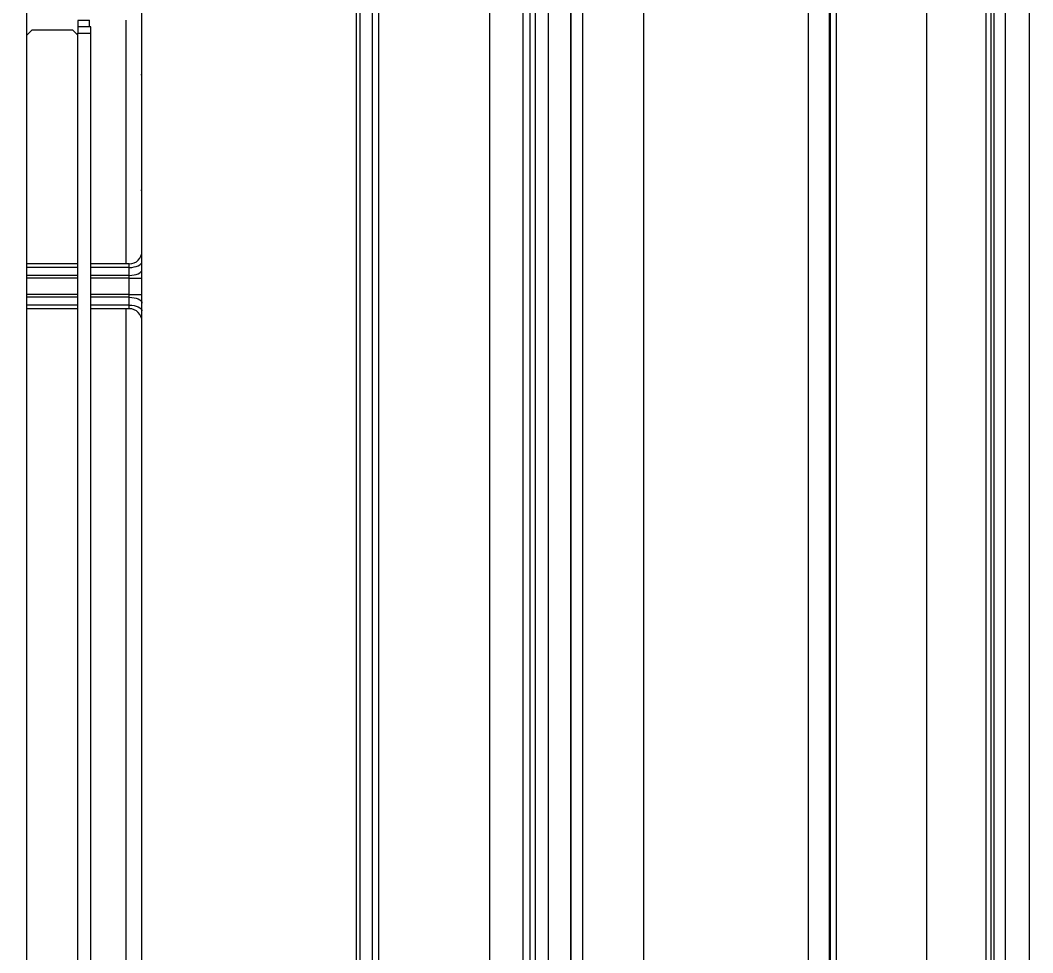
# Model space of a CAD drawing. Header units: metres. Extents: x -101133.8 to -101066.7, y -24899.3 to -24824.7.
# Drawn here: x -101109.9373 to -101109.7792, y -24848.5268 to -24848.3812 of the extents above; entities that cross this region are included whole.
import ezdxf

# ---------------------------------------------------------------- set-up
doc = ezdxf.new("R2010")
doc.units = ezdxf.units.M
doc.header["$LTSCALE"] = 0.2
doc.header["$PDSIZE"] = -5
doc.layers.add('CMT-COTATION DIVERS', color=1, linetype='Continuous')
doc.layers.add('CMT-CVC-MATERIEL', color=30, linetype='Continuous')
doc.styles.get("Standard").update_dxf_attribs({"font": 'arial.ttf'})
doc.dimstyles.get("Standard").update_dxf_attribs({"dimtxt": 0.18, "dimasz": 0.18, "dimexe": 0.18, "dimexo": 0.0625, "dimgap": 0.09, "dimtad": 0, "dimtih": 1, "dimtoh": 1, "dimdec": 4, "dimzin": 0, "dimdsep": 46, "dimtxsty": 'Standard', "dimcen": 0.09, "dimadec": 0, "dimazin": 0, "dimtfac": 1, "dimtdec": 4, "dimtofl": 0, "dimtmove": 0, "dimatfit": 3, "dimfxl": 1, "dimtolj": 1, "dimtzin": 0, "dimarcsym": 0})

# ---------------------------------------------------------------- blocks, each defined once
blk = doc.blocks.new('Cassette 600x600')
at = {"linetype": 'Continuous', "lineweight": 13}
for p, q in [((-19987.53, 565.59), (-20573.93, 565.59)), ((-20573.93, 561.77), (-19987.53, 561.77)), ((-20434.23, 560.01), (-20127.23, 560.01)), ((-20434.23, 559.55), (-20127.23, 559.55)), ((-20127.23, 558.84), (-20434.23, 558.84)), ((-20423.23, 549.49), (-20138.23, 549.49)), ((-20139.23, 535.45), (-20422.23, 535.45)), ((-20144.51, 534.54), (-20416.95, 534.54)), ((-20145.03, 534.38), (-20416.43, 534.38)), ((-20416.43, 531.01), (-20145.03, 531.01)), ((-20416.43, 505.31), (-20145.03, 505.31)), ((-20416.43, 495.81), (-20145.03, 495.81)), ((-20416.69, 493.92), (-20144.77, 493.92)), ((-20416.43, 493.96), (-20145.03, 493.96)), ((-20420.73, 490.41), (-20140.73, 490.41)), ((-20139.14, 487.63), (-20422.32, 487.63)), ((-20422.23, 488.41), (-20139.23, 488.41)), ((-20422.42, 486.48), (-20139.04, 486.48)), ((-20138.23, 481.35), (-20423.23, 481.35)), ((-20127.23, 464.01), (-20434.23, 464.01)), ((-20127.23, 463.01), (-20434.23, 463.01)), ((-20465.93, 461.01), (-20095.53, 461.01)), ((-20095.53, 460.51), (-20465.93, 460.51)), ((-20143.73, 427.01), (-20417.73, 427.01)), ((-20369.73, 427.01), (-20369.73, 426.85)), ((-20351.73, 426.85), (-20351.73, 427.01)), ((-20340.4, 426.97), (-20340.57, 427.01)), ((-20340.23, 426.85), (-20340.4, 426.97)), ((-20339.16, 426.97), (-20339.34, 427.01)), ((-20338.99, 426.85), (-20339.16, 426.97)), ((-20337.99, 425.01), (-20337.99, 427.01)), ((-20335.47, 425.01), (-20335.47, 427.01)), ((-20334.47, 426.85), (-20334.3, 426.97)), ((-20334.3, 426.97), (-20334.12, 427.01)), ((-20333.23, 426.85), (-20333.06, 426.97)), ((-20333.06, 426.97), (-20332.89, 427.01)), ((-20340.07, 426.67), (-20340.23, 426.85)), ((-20339.94, 426.42), (-20340.07, 426.67)), ((-20339.83, 426.12), (-20339.94, 426.42)), ((-20339.75, 425.77), (-20339.83, 426.12)), ((-20339.69, 425.4), (-20339.75, 425.77)), ((-20339.68, 425.01), (-20339.69, 425.4)), ((-20338.84, 426.67), (-20338.99, 426.85)), ((-20338.7, 426.42), (-20338.84, 426.67)), ((-20338.59, 426.12), (-20338.7, 426.42)), ((-20338.51, 425.77), (-20338.59, 426.12)), ((-20338.46, 425.4), (-20338.51, 425.77)), ((-20338.44, 425.01), (-20338.46, 425.4)), ((-20335.02, 425.01), (-20335, 425.4)), ((-20335, 425.4), (-20334.95, 425.77)), ((-20334.95, 425.77), (-20334.87, 426.12)), ((-20334.87, 426.12), (-20334.76, 426.42)), ((-20334.76, 426.42), (-20334.62, 426.67)), ((-20334.62, 426.67), (-20334.47, 426.85)), ((-20333.78, 425.01), (-20333.77, 425.4)), ((-20333.77, 425.4), (-20333.71, 425.77)), ((-20333.71, 425.77), (-20333.63, 426.12)), ((-20333.63, 426.12), (-20333.52, 426.42)), ((-20333.52, 426.42), (-20333.39, 426.67)), ((-20333.39, 426.67), (-20333.23, 426.85)), ((-20378.29, 424.51), (-20340.23, 424.51)), ((-20339.68, 425.01), (-20340.23, 425.01)), ((-20340.23, 425.01), (-20340.23, 419.01)), ((-20338.44, 425.01), (-20339.68, 425.01)), ((-20339.68, 425.01), (-20339.68, 419.01)), ((-20337.99, 425.01), (-20338.44, 425.01)), ((-20338.44, 425.01), (-20338.44, 419.01)), ((-20335.47, 425.01), (-20337.99, 425.01)), ((-20337.99, 425.01), (-20337.99, 419.01)), ((-20335.02, 425.01), (-20335.47, 425.01)), ((-20335.47, 425.01), (-20335.47, 419.01)), ((-20333.78, 425.01), (-20335.02, 425.01)), ((-20335.02, 425.01), (-20335.02, 419.01)), ((-20333.23, 425.01), (-20333.78, 425.01)), ((-20333.78, 425.01), (-20333.78, 419.01)), ((-20333.23, 425.01), (-20333.23, 419.01)), ((-20333.23, 424.51), (-20228.23, 424.51)), ((-20377.23, 419.01), (-20377.23, 417.01)), ((-20376.23, 419.01), (-20377.23, 419.01)), ((-20376.23, 417.01), (-20376.23, 419.01)), ((-20185.23, 419.01), (-20376.23, 419.01)), ((-20378.23, 418.81), (-20378.29, 418.81)), ((-20378.23, 418.81), (-20378.23, 417.01)), ((-20377.23, 418.81), (-20378.23, 418.81)), ((-20378.23, 417.01), (-20377.23, 417.01)), ((-20377.23, 417.01), (-20376.23, 417.01)), ((-20375.93, 417.01), (-20376.73, 416.21)), ((-20376.73, 416.21), (-20376.73, 409.81)), ((-20185.23, 417.01), (-20376.23, 417.01)), ((-20340.23, 417.01), (-20340.23, 409.01)), ((-20339.68, 417.01), (-20339.68, 409.01)), ((-20338.44, 417.01), (-20338.44, 409.01)), ((-20337.99, 417.01), (-20337.99, 409.01)), ((-20335.47, 417.01), (-20335.47, 409.01)), ((-20335.02, 417.01), (-20335.02, 409.01)), ((-20333.78, 417.01), (-20333.78, 409.01)), ((-20333.23, 417.01), (-20333.23, 409.01)), ((-20376.73, 409.81), (-20375.93, 409.01)), ((-20143.73, 409.01), (-20417.73, 409.01))]:
    blk.add_line(p, q, dxfattribs=at)
for centre, start, end in [((-20342.23, 425.01), 0, 90), ((-20331.23, 425.01), 90, 180)]:
    blk.add_arc(centre, 2, start, end, dxfattribs=at)
blk = doc.blocks.new('COT-45')
at = {"color": 0}
for p, q in [((0, -1), (0, 1)), ((-1, 0), (1, 0))]:
    blk.add_line(p, q, dxfattribs=at)
at = {"color": 0, "const_width": 0.4}
blk.add_lwpolyline([(-0.4419, -0.4419), (0.4419, 0.4419)], dxfattribs=at)
blk = doc.blocks.new('*D117')
at = {"layer": 'CMT-COTATION DIVERS', "color": 0, "lineweight": -2}
for p, q in [((-101111.62331, -24847.28014), (-101111.62331, -24847.25476)), ((-101106.09932, -24848.56773), (-101106.09932, -24847.25476)), ((-101111.59831, -24847.30476), (-101106.12432, -24847.30476))]:
    blk.add_line(p, q, dxfattribs=at)
at = {"layer": 'Defpoints', "color": 0, "lineweight": 15}
for p in [(-101106.09932, -24847.30476), (-101111.62331, -24847.31014), (-101106.09932, -24848.59773)]:
    blk.add_point(p, dxfattribs=at)
at = {"layer": 'CMT-COTATION DIVERS', "color": 0, "lineweight": -2, "xscale": 0.025, "yscale": 0.025, "zscale": 0.025, "rotation": 180}
blk.add_blockref('COT-45', (-101111.62331, -24847.30476), dxfattribs=at)
at = {"layer": 'CMT-COTATION DIVERS', "color": 0, "lineweight": -2, "xscale": 0.025, "yscale": 0.025, "zscale": 0.025}
blk.add_blockref('COT-45', (-101106.09932, -24847.30476), dxfattribs=at)
at = {"layer": 'CMT-COTATION DIVERS', "color": 0, "lineweight": 15, "insert": (-101108.86131, -24847.22897), "char_height": 0.075, "attachment_point": 5}
blk.add_mtext('\\A1;552', dxfattribs=at)

msp = doc.modelspace()

# ---------------------------------------------------------------- block references
at = {"layer": 'CMT-CVC-MATERIEL', "xscale": 0.001, "yscale": 0.001, "zscale": 0.001, "rotation": 270}
msp.add_blockref('Cassette 600x600', (-101110.34531, -24868.75947), dxfattribs=at)

# ---------------------------------------------------------------- dimensions: what is measured, and where the dimension line sits
at = {"layer": 'CMT-COTATION DIVERS', "lineweight": 15}
dim = msp.add_linear_dim(base=(-101106.09932, -24847.30476), p1=(-101111.62331, -24847.31014), p2=(-101106.09932, -24848.59773), dimstyle='Standard', override={"dimscale": 0.05, "dimtxt": 1.5, "dimasz": 0.5, "dimexe": 1, "dimexo": 0.6, "dimgap": 0.75, "dimtad": 1, "dimtih": 0, "dimtoh": 0, "dimdec": 0, "dimlfac": 100, "dimblk": 'COT-45', "dimcen": 0, "dimadec": 2, "dimazin": 2, "dimtdec": 2, "dimtix": 1, "dimtmove": 1, "dimfrac": 1}, dxfattribs=at)
dim.commit()
dim.dimension.update_dxf_attribs({"geometry": '*D117', "text_midpoint": (-101108.86131, -24847.22897)})

doc.saveas('drawing.dxf')
